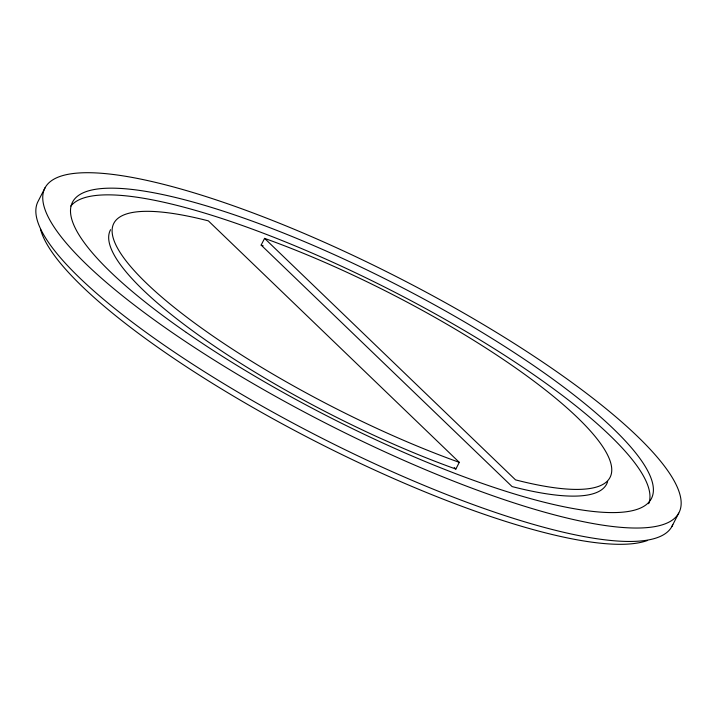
<?xml version="1.0" encoding="UTF-8"?>
<svg xmlns="http://www.w3.org/2000/svg" width="717" height="717" viewBox="0 0 717 717"><rect width="100%" height="100%" fill="white"/><g stroke="black" fill="none" stroke-linecap="round" stroke-linejoin="round"><path stroke-width="1.08" d="M45.135 187.612L38.261 201.029A356.17 81.335 27.1 0 0 319.943 437.173A356.17 81.335 27.1 0 0 672.788 524.62M607.64 481.555A278.743 63.652 27.1 0 1 512.09 486.583L261.149 245.089L264.582 238.376A278.743 63.652 27.1 0 1 577.337 417.464A278.743 63.652 27.1 0 1 515.523 479.87L264.582 238.376M110.57 229.7A278.743 63.652 27.1 0 0 455.851 469.061L459.292 462.357L208.351 220.863A278.743 63.652 27.1 0 0 146.528 283.269A278.743 63.652 27.1 0 0 459.292 462.357M671.865 526.538L678.739 513.121A356.17 81.335 27.1 0 0 237.533 207.267A356.17 81.335 27.1 0 0 169.535 330.707A356.17 81.335 27.1 0 0 678.739 513.121M454.237 467.511L455.851 469.061M647.603 540.439A348.426 79.56 27.1 0 1 314.136 440.686A348.426 79.56 27.1 0 1 40.448 229.037M70.875 206.039A325.195 74.263 27.1 0 1 395.82 292.76A325.195 74.263 27.1 0 1 648.67 503.719M261.149 245.089A278.743 63.652 27.1 0 1 263.148 245.806M186.259 332.419A325.195 74.263 27.1 0 0 651.188 498.969A325.195 74.263 27.1 0 0 248.351 219.716A325.195 74.263 27.1 0 0 186.259 332.419"/></g></svg>
